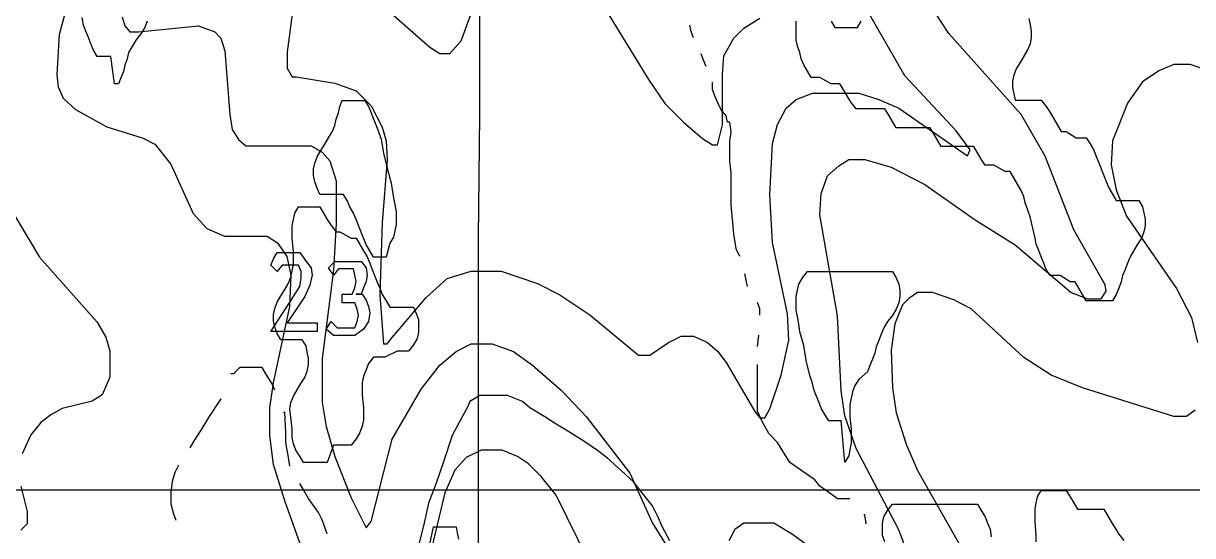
# Model space of a CAD drawing. Extents: x -0.82 to 6.83, y -0.63 to 7.9.
# Drawn here: x 1.1382 to 1.6312, y 6.7482 to 6.9644 of the extents above; entities that cross this region are included whole.
import ezdxf

# ---------------------------------------------------------------- set-up
doc = ezdxf.new("R2010")
doc.units = 0
for name, color, linetype in [('Grid', 7, 'CONTINUOUS'), ('roads', 7, 'CONTINUOUS'), ('topo', 7, 'CONTINUOUS'), ('topo_grid', 7, 'CONTINUOUS'), ('water', 7, 'CONTINUOUS'), ('white', 7, 'CONTINUOUS')]:
    doc.layers.add(name, color=color, linetype=linetype)

msp = doc.modelspace()

# ---------------------------------------------------------------- linework, layer by layer
at = {"layer": 'Grid', "color": 1}
for points in [[(1.257342, 6.863923), (1.259451, 6.861277), (1.259977, 6.858102), (1.258924, 6.853869), (1.256813, 6.849106), (1.249432, 6.837994), (1.262086, 6.837994), (1.262086, 6.834289), (1.242579, 6.834289), (1.242579, 6.834289), (1.252069, 6.849106), (1.254707, 6.853339), (1.255233, 6.857044), (1.255233, 6.859689), (1.254178, 6.862335), (1.252595, 6.862335), (1.250487, 6.862335), (1.247324, 6.862335), (1.245215, 6.859689), (1.24258, 6.862335), (1.243633, 6.864981), (1.245215, 6.867627), (1.24785, 6.867627), (1.250485, 6.867627), (1.254704, 6.867627)], [(1.280541, 6.863923), (1.28265, 6.861277), (1.283176, 6.858102), (1.28265, 6.855456), (1.281594, 6.85281), (1.280541, 6.850164), (1.278432, 6.850164), (1.281068, 6.850164), (1.28265, 6.847519), (1.283703, 6.844873), (1.284229, 6.842227), (1.283703, 6.838523), (1.281594, 6.835348), (1.277904, 6.832702), (1.273158, 6.832702), (1.26894, 6.832702), (1.265777, 6.835348), (1.267886, 6.838523), (1.270521, 6.835877), (1.273156, 6.835877), (1.275794, 6.835877), (1.277903, 6.835877), (1.278956, 6.838523), (1.279482, 6.841169), (1.278956, 6.843814), (1.277903, 6.84646), (1.275794, 6.84646), (1.273156, 6.84646), (1.27263, 6.84646), (1.27263, 6.850164), (1.275265, 6.850164), (1.276847, 6.850164), (1.277903, 6.85281), (1.278429, 6.855456), (1.277903, 6.858102), (1.277376, 6.860748), (1.275794, 6.860748), (1.273159, 6.860748), (1.27105, 6.860748), (1.268941, 6.858102), (1.266833, 6.861277), (1.269468, 6.863923), (1.273686, 6.863923), (1.277377, 6.863923)]]:
    msp.add_lwpolyline(points, close=True, dxfattribs=at)
at = {"layer": 'roads', "color": 7}
for points in [[(1.24416, 6.80963), (1.243107, 6.812276), (1.240469, 6.816509), (1.238887, 6.819155), (1.237305, 6.819155), (1.235722, 6.819155), (1.232032, 6.819155), (1.229394, 6.819155), (1.226759, 6.816509), (1.225706, 6.816509)], [(1.221488, 6.805926), (1.216216, 6.797989), (1.213052, 6.792697), (1.209889, 6.787934), (1.208307, 6.785289)], [(1.410775, 6.745998), (1.407612, 6.751819), (1.405503, 6.756581), (1.403395, 6.760815), (1.399704, 6.765577), (1.395486, 6.770869), (1.390214, 6.775631), (1.384414, 6.780923), (1.380196, 6.784098), (1.374924, 6.787802), (1.369124, 6.791506), (1.362797, 6.79521), (1.358052, 6.798385), (1.351725, 6.80209), (1.348561, 6.804735), (1.342234, 6.807381), (1.338011, 6.807381), (1.334321, 6.807381), (1.33063, 6.807381), (1.326412, 6.804735), (1.325356, 6.80209), (1.323248, 6.798385), (1.319031, 6.790448), (1.31534, 6.779335), (1.312176, 6.77034), (1.309013, 6.761873), (1.306904, 6.752348), (1.304269, 6.741765)], [(1.250487, 6.777457), (1.24996, 6.781161), (1.248907, 6.787511), (1.248907, 6.791744), (1.248381, 6.800211), (1.247852, 6.800211)], [(1.203561, 6.777986), (1.201979, 6.774811), (1.200923, 6.771107), (1.200397, 6.766344), (1.200397, 6.761582), (1.201452, 6.757349), (1.202505, 6.754703)], [(1.266305, 6.748988), (1.264196, 6.754809), (1.262614, 6.757984), (1.258396, 6.763804), (1.256287, 6.767509), (1.254705, 6.770154)], [(1.474047, 6.740177), (1.462448, 6.748644), (1.454539, 6.753406), (1.452956, 6.753406), (1.448738, 6.753406), (1.44663, 6.753406), (1.443994, 6.753406), (1.441886, 6.753406), (1.438195, 6.75076), (1.435559, 6.745998)]]:
    msp.add_lwpolyline(points, dxfattribs=at)
at = {"layer": 'topo', "color": 2}
for points in [[(1.51833, 6.721154), (1.507258, 6.750655), (1.489332, 6.784945), (1.484586, 6.798703), (1.483004, 6.809286), (1.481421, 6.84093), (1.47404, 6.883634), (1.474567, 6.89263), (1.477202, 6.900038), (1.481947, 6.904272), (1.486165, 6.906918), (1.493019, 6.906918), (1.504091, 6.903743), (1.518327, 6.896334), (1.539417, 6.881518), (1.556289, 6.870934), (1.580015, 6.850826), (1.586869, 6.84818), (1.592669, 6.84818), (1.594778, 6.851355), (1.594249, 6.854001), (1.581068, 6.877284), (1.568942, 6.908399), (1.558924, 6.925862), (1.528344, 6.960125), (1.507781, 6.991769)], [(1.293193, 6.968618), (1.309538, 6.954331), (1.313756, 6.951685), (1.317974, 6.951685), (1.322718, 6.956977), (1.333791, 6.987033)], [(1.371753, 6.989679), (1.401806, 6.940625), (1.40866, 6.930571), (1.416569, 6.922634), (1.424482, 6.915755), (1.4287, 6.913109), (1.430808, 6.913109), (1.432917, 6.921575), (1.432917, 6.942742), (1.433444, 6.95068), (1.437662, 6.958088), (1.44188, 6.962321), (1.448734, 6.966555)], [(1.266308, 6.712846), (1.248381, 6.762931), (1.243636, 6.778277), (1.242054, 6.790448), (1.242054, 6.80209), (1.243636, 6.812673), (1.25049, 6.844846), (1.251017, 6.858075), (1.249434, 6.866013), (1.245744, 6.871305), (1.240993, 6.87448), (1.223067, 6.87448), (1.215687, 6.877655), (1.209886, 6.884005), (1.200397, 6.905171), (1.194069, 6.913109), (1.188796, 6.915755), (1.173506, 6.920517), (1.160325, 6.927925), (1.155053, 6.932688), (1.152944, 6.93745), (1.152417, 6.942742), (1.15347, 6.959675), (1.157161, 6.973963)], [(1.179835, 6.96711), (1.180888, 6.963406), (1.182997, 6.96076), (1.186688, 6.96076), (1.211996, 6.963406), (1.21885, 6.96076), (1.221485, 6.958114), (1.223067, 6.952823), (1.225176, 6.925915), (1.226232, 6.919565), (1.228867, 6.915331), (1.23203, 6.912685), (1.235721, 6.912685), (1.259451, 6.912685), (1.264197, 6.91004), (1.26736, 6.906335), (1.269995, 6.897869), (1.269995, 6.879877), (1.268942, 6.860298), (1.264197, 6.822886), (1.264197, 6.804365), (1.265777, 6.794311), (1.269468, 6.781611), (1.276322, 6.764148), (1.282649, 6.751448), (1.284758, 6.754094), (1.293721, 6.788887), (1.305848, 6.810054), (1.313757, 6.820108), (1.320611, 6.825929), (1.326938, 6.829104), (1.335901, 6.829104), (1.344864, 6.825929), (1.352773, 6.820108), (1.364899, 6.809524), (1.375444, 6.798412), (1.393897, 6.774599), (1.403388, 6.753433), (1.411296, 6.740733)], [(1.251543, 6.968221), (1.249432, 6.952346), (1.249432, 6.945467), (1.251543, 6.941763), (1.253125, 6.941763), (1.269471, 6.939117), (1.278434, 6.935942), (1.284761, 6.929592), (1.289506, 6.920596), (1.291088, 6.914776), (1.291614, 6.906838), (1.289506, 6.88038), (1.28845, 6.849794), (1.290032, 6.829156), (1.291614, 6.829156), (1.293723, 6.831802), (1.307959, 6.848736), (1.316922, 6.856673), (1.326939, 6.859848), (1.339593, 6.859848), (1.354883, 6.854556), (1.364374, 6.849794), (1.377027, 6.841327), (1.397595, 6.824394), (1.40234, 6.824394), (1.410248, 6.829686), (1.415521, 6.832331), (1.420793, 6.832331), (1.426593, 6.829686), (1.430811, 6.825981), (1.434502, 6.821219), (1.446628, 6.800581), (1.448737, 6.797936), (1.450845, 6.797936), (1.452954, 6.80164), (1.4577, 6.815927), (1.460863, 6.830744), (1.460337, 6.841856), (1.45401, 6.871913), (1.452957, 6.892021), (1.45401, 6.913717), (1.456119, 6.921655), (1.459809, 6.928534), (1.464027, 6.932238), (1.470881, 6.934884), (1.480372, 6.934884), (1.490389, 6.934884), (1.498825, 6.932238), (1.507261, 6.928534), (1.532569, 6.911071), (1.536259, 6.908426), (1.537315, 6.911071), (1.531515, 6.919009), (1.509898, 6.942292), (1.494081, 6.969703)], [(1.641187, 6.943351), (1.630116, 6.947055), (1.623261, 6.947055), (1.616934, 6.944409), (1.61008, 6.939646), (1.603749, 6.930651), (1.597422, 6.914776), (1.596895, 6.904721), (1.599004, 6.894138), (1.603222, 6.883026), (1.624316, 6.85244), (1.630643, 6.840269), (1.633278, 6.829686)], [(1.126584, 6.896334), (1.145038, 6.865748), (1.169291, 6.838338), (1.172982, 6.831988), (1.174562, 6.826167), (1.174562, 6.815054), (1.171399, 6.807646), (1.167181, 6.805), (1.154527, 6.801825), (1.149782, 6.799179), (1.145564, 6.796004), (1.141346, 6.790713), (1.137655, 6.782775)], [(1.632225, 6.801111), (1.628534, 6.798465), (1.623262, 6.798465), (1.584768, 6.810636), (1.571587, 6.815927), (1.559988, 6.823336), (1.537843, 6.843973), (1.530462, 6.847677), (1.521499, 6.850852), (1.515171, 6.850852), (1.51148, 6.848206), (1.508845, 6.845561), (1.505682, 6.837623), (1.5041, 6.826511), (1.504626, 6.810636), (1.506208, 6.800052), (1.510426, 6.786823), (1.515171, 6.775711), (1.550496, 6.713507)], [(1.381246, 6.727821), (1.362793, 6.765233), (1.356466, 6.773171), (1.351193, 6.778462), (1.346448, 6.781637), (1.340121, 6.784283), (1.331158, 6.784283), (1.324831, 6.781108), (1.320086, 6.775816), (1.315868, 6.766291), (1.309541, 6.739833)], [(1.137128, 6.769017), (1.139764, 6.758433), (1.139764, 6.753142), (1.137128, 6.750496)]]:
    msp.add_lwpolyline(points, dxfattribs=at)
at = {"layer": 'topo_grid', "color": 7}
for points in [[(1.329562, 6.359362), (1.329562, 6.411035), (1.329562, 6.462179), (1.329562, 6.513853), (1.329562, 6.565526), (1.330089, 6.61667), (1.330089, 6.668316), (1.330089, 6.71946), (1.330089, 6.771133), (1.330089, 6.822277), (1.330089, 6.87395), (1.330615, 6.925624), (1.330615, 6.976768), (1.330615, 7.028441), (1.330615, 7.079585), (1.330615, 7.131258), (1.330615, 7.182931), (1.331142, 7.225105)], [(0.781755, 6.767456), (0.81919, 6.767456), (0.856097, 6.767456), (0.893536, 6.767456), (0.930443, 6.767456), (0.967877, 6.767456), (1.005312, 6.767456), (1.042219, 6.767456), (1.079658, 6.767456), (1.116565, 6.767456), (1.153999, 6.767456), (1.190906, 6.767456), (1.228341, 6.767456), (1.26578, 6.767456), (1.302687, 6.767456), (1.340121, 6.767456), (1.377028, 6.767456), (1.414463, 6.767456), (1.451902, 6.767456), (1.488809, 6.767456), (1.526243, 6.767456), (1.56315, 6.767456), (1.600585, 6.767456), (1.637496, 6.767456)]]:
    msp.add_lwpolyline(points, dxfattribs=at)
at = {"layer": 'water', "color": 4}
for points in [[(1.420791, 6.9583), (1.419735, 6.960945), (1.419209, 6.963591)], [(1.426064, 6.946182), (1.425008, 6.948828), (1.423953, 6.951473)], [(1.440299, 6.866039), (1.438717, 6.869214), (1.437661, 6.875564), (1.436608, 6.887735), (1.436608, 6.897789), (1.436608, 6.901494), (1.436082, 6.906256), (1.436082, 6.911019), (1.436082, 6.914723), (1.436608, 6.918427), (1.436082, 6.92266), (1.435026, 6.92266), (1.434499, 6.925306), (1.432391, 6.927952), (1.430808, 6.931127), (1.429755, 6.933773), (1.428702, 6.936419), (1.428702, 6.939594)], [(1.443463, 6.853392), (1.442936, 6.856038), (1.44241, 6.858684)], [(1.448736, 6.841248), (1.448736, 6.843894), (1.44768, 6.84654), (1.44768, 6.84654)], [(1.447681, 6.828072), (1.44821, 6.832834)], [(1.486699, 6.763751), (1.485117, 6.763751), (1.481426, 6.763751), (1.477735, 6.766397), (1.474044, 6.769043), (1.471935, 6.771689), (1.46139, 6.779097), (1.456117, 6.787564), (1.452426, 6.791268), (1.449791, 6.796031), (1.447682, 6.800793), (1.447682, 6.806614), (1.447682, 6.811376), (1.447682, 6.81561), (1.447682, 6.820372)], [(1.493553, 6.753221), (1.493027, 6.756925), (1.492497, 6.756925)]]:
    msp.add_lwpolyline(points, dxfattribs=at)
at = {"layer": 'white', "color": 7}
for points in [[(1.190378, 6.965258), (1.189322, 6.962612), (1.18774, 6.959966), (1.185631, 6.957321), (1.184049, 6.954675), (1.182467, 6.952029), (1.18194, 6.949383), (1.180885, 6.946737), (1.180358, 6.944091), (1.179305, 6.941446), (1.178249, 6.9388), (1.176667, 6.9388), (1.17509, 6.950441), (1.175089, 6.950441), (1.17298, 6.950441), (1.171398, 6.950441), (1.169289, 6.950441), (1.167707, 6.953087), (1.166651, 6.955733), (1.165598, 6.958379), (1.164543, 6.961025), (1.16349, 6.963671), (1.162963, 6.966846)], [(1.562092, 6.966396), (1.562619, 6.96375), (1.563145, 6.961104), (1.563145, 6.958458), (1.562619, 6.955813), (1.561566, 6.953167), (1.559984, 6.950521), (1.558401, 6.947875), (1.556819, 6.945229), (1.555763, 6.942583), (1.555237, 6.939938), (1.555237, 6.937292), (1.555763, 6.934646), (1.55629, 6.932), (1.557872, 6.932), (1.559454, 6.932), (1.561037, 6.932), (1.563672, 6.932), (1.565781, 6.932), (1.567363, 6.932), (1.569472, 6.929354), (1.571054, 6.926708), (1.572636, 6.924063), (1.574218, 6.921417), (1.5758, 6.918771), (1.577909, 6.918771), (1.582127, 6.916125), (1.584236, 6.916125), (1.586345, 6.916125), (1.587927, 6.913479), (1.589509, 6.910833), (1.590562, 6.908188), (1.591618, 6.905542), (1.593726, 6.90025), (1.594779, 6.897604), (1.595835, 6.894958), (1.597417, 6.892313), (1.599, 6.889667), (1.600582, 6.889667), (1.602691, 6.889667), (1.604799, 6.889667), (1.606908, 6.889667), (1.60849, 6.889667), (1.610072, 6.887021), (1.610599, 6.884375), (1.611125, 6.881729), (1.611125, 6.879083), (1.610599, 6.876438), (1.609546, 6.873792), (1.607964, 6.871146), (1.606381, 6.8685), (1.604799, 6.865854), (1.603744, 6.863208), (1.602691, 6.860563), (1.601635, 6.857917), (1.601108, 6.855271), (1.600055, 6.852625), (1.599, 6.849979), (1.597417, 6.847333), (1.595835, 6.847333), (1.593726, 6.847333), (1.591618, 6.847333), (1.589509, 6.847333), (1.587927, 6.847333), (1.586345, 6.847333), (1.584765, 6.849979), (1.583183, 6.852625), (1.581601, 6.855271), (1.579492, 6.855271), (1.575274, 6.857917), (1.573165, 6.857917), (1.571056, 6.857917), (1.569474, 6.860563), (1.568419, 6.863208), (1.567365, 6.865854), (1.56631, 6.8685), (1.565257, 6.871146), (1.56473, 6.873792), (1.562621, 6.882788), (1.561566, 6.885963), (1.560513, 6.888608), (1.559986, 6.891254), (1.558931, 6.8939), (1.557348, 6.896546), (1.555769, 6.899192), (1.554187, 6.901838), (1.552078, 6.901838), (1.547333, 6.904483), (1.545751, 6.904483), (1.543642, 6.904483), (1.54206, 6.907129), (1.540477, 6.909775), (1.538895, 6.912421), (1.537313, 6.912421), (1.535204, 6.912421), (1.533096, 6.912421), (1.530987, 6.912421), (1.528878, 6.912421), (1.526769, 6.912421), (1.525187, 6.912421), (1.523605, 6.915067), (1.522023, 6.917713), (1.520441, 6.920358), (1.518332, 6.920358), (1.516752, 6.920358), (1.514114, 6.920358), (1.512006, 6.920358), (1.509897, 6.920358), (1.507788, 6.920358), (1.506206, 6.920358), (1.504624, 6.923004), (1.503042, 6.92565), (1.501459, 6.928296), (1.499877, 6.928296), (1.497768, 6.928296), (1.49566, 6.928296), (1.493551, 6.928296), (1.490916, 6.928296), (1.489333, 6.928296), (1.487225, 6.930942), (1.485643, 6.933588), (1.48406, 6.936233), (1.482478, 6.938879), (1.480896, 6.938879), (1.478787, 6.938879), (1.474042, 6.941525), (1.471933, 6.941525), (1.470351, 6.941525), (1.468769, 6.944171), (1.467187, 6.946817), (1.466134, 6.949463), (1.465607, 6.952108), (1.464552, 6.954754), (1.464025, 6.9574), (1.464025, 6.960046), (1.464025, 6.962692), (1.464025, 6.965338)], [(1.478789, 6.965338), (1.480371, 6.962692), (1.481953, 6.962692), (1.484062, 6.962692), (1.486171, 6.962692), (1.488279, 6.962692), (1.489862, 6.962692), (1.491444, 6.965338)], [(1.56526, 6.745575), (1.56526, 6.74822), (1.564733, 6.754041), (1.564733, 6.756687), (1.564733, 6.759333), (1.56526, 6.761979), (1.565786, 6.764625), (1.567369, 6.76727), (1.568951, 6.76727), (1.570533, 6.76727), (1.572642, 6.76727), (1.574751, 6.76727), (1.576333, 6.76727), (1.577915, 6.76727), (1.579497, 6.764625), (1.581079, 6.761979), (1.582662, 6.759333), (1.58477, 6.759333), (1.586879, 6.759333), (1.589514, 6.759333), (1.591623, 6.759333), (1.593732, 6.759333), (1.595314, 6.756687), (1.596896, 6.754041), (1.598478, 6.751395), (1.600061, 6.74875), (1.602169, 6.746104)], [(1.501464, 6.745575), (1.500408, 6.74822), (1.500408, 6.750866), (1.500408, 6.753512), (1.500935, 6.756158), (1.502517, 6.758804), (1.504626, 6.76145), (1.506735, 6.76145), (1.50937, 6.76145), (1.512533, 6.76145), (1.515171, 6.76145), (1.518334, 6.76145), (1.521498, 6.76145), (1.524133, 6.76145), (1.527296, 6.76145), (1.53046, 6.76145), (1.533095, 6.76145), (1.535731, 6.76145), (1.538366, 6.76145), (1.540475, 6.76145), (1.542057, 6.758804), (1.543639, 6.756158), (1.544692, 6.753512), (1.545748, 6.750866), (1.546274, 6.747691)], [(1.309539, 6.744569), (1.311121, 6.751978), (1.312174, 6.751978), (1.314812, 6.751978), (1.31692, 6.751978), (1.319029, 6.751978), (1.320611, 6.751978), (1.321138, 6.749332), (1.321664, 6.746686)]]:
    msp.add_lwpolyline(points, dxfattribs=at)
for points in [[(1.291086, 6.865748), (1.289504, 6.865748), (1.287395, 6.865748), (1.285813, 6.865748), (1.284231, 6.868394), (1.282648, 6.87104), (1.281593, 6.873686), (1.28054, 6.876332), (1.278431, 6.881623), (1.277375, 6.884269), (1.275793, 6.886915), (1.274737, 6.889561), (1.273155, 6.892207), (1.271046, 6.892207), (1.268938, 6.892207), (1.266829, 6.892207), (1.26472, 6.892207), (1.263138, 6.892207), (1.262082, 6.894853), (1.261029, 6.897498), (1.260503, 6.900144), (1.260503, 6.90279), (1.261029, 6.905436), (1.262082, 6.908082), (1.263665, 6.910728), (1.265247, 6.913373), (1.266829, 6.916019), (1.268411, 6.918665), (1.269467, 6.921311), (1.269993, 6.923957), (1.271046, 6.926603), (1.271573, 6.929248), (1.272629, 6.931894), (1.274211, 6.931894), (1.27632, 6.931894), (1.278428, 6.931894), (1.280011, 6.931894), (1.282119, 6.931894), (1.283701, 6.929248), (1.284754, 6.926603), (1.28581, 6.923957), (1.286863, 6.921311), (1.287919, 6.918665), (1.288972, 6.91549), (1.290028, 6.909669), (1.29161, 6.903319), (1.293189, 6.896969), (1.294245, 6.890619), (1.294772, 6.887973), (1.295298, 6.884798), (1.295298, 6.882153), (1.295298, 6.879507), (1.294772, 6.876861), (1.294245, 6.874215), (1.292663, 6.871569), (1.291086, 6.865748)], [(1.266305, 6.779018), (1.263667, 6.779018), (1.261032, 6.779018), (1.258397, 6.779018), (1.256288, 6.779018), (1.254706, 6.781664), (1.253124, 6.78431), (1.252068, 6.786955), (1.251541, 6.789601), (1.251541, 6.793305), (1.251541, 6.793305), (1.250488, 6.801772), (1.250488, 6.801772), (1.250488, 6.801772), (1.251015, 6.804418), (1.252068, 6.807064), (1.25365, 6.80971), (1.255232, 6.812355), (1.256812, 6.815001), (1.257868, 6.817647), (1.258394, 6.820293), (1.258394, 6.822939), (1.257868, 6.825585), (1.257341, 6.82823), (1.255759, 6.830876), (1.254177, 6.830876), (1.252068, 6.830876), (1.249959, 6.830876), (1.248377, 6.830876), (1.246795, 6.830876), (1.245213, 6.833522), (1.244159, 6.836168), (1.243633, 6.838814), (1.243633, 6.84146), (1.244159, 6.844105), (1.245213, 6.846751), (1.246795, 6.849397), (1.248377, 6.852043), (1.249959, 6.854689), (1.251015, 6.857335), (1.251541, 6.85998), (1.252068, 6.862626), (1.252068, 6.865272), (1.252068, 6.867918), (1.251541, 6.873739), (1.251541, 6.876385), (1.251541, 6.87903), (1.252068, 6.881676), (1.252594, 6.884322), (1.254177, 6.886968), (1.255759, 6.886968), (1.257868, 6.886968), (1.25945, 6.886968), (1.261558, 6.886968), (1.263141, 6.886968), (1.264723, 6.884322), (1.266305, 6.881676), (1.267887, 6.87903), (1.269996, 6.876385), (1.271578, 6.876385), (1.276323, 6.873739), (1.278432, 6.873739), (1.280014, 6.871093), (1.281596, 6.868447), (1.283179, 6.865801), (1.284234, 6.863155), (1.285287, 6.86051), (1.287396, 6.855218), (1.288452, 6.852572), (1.289505, 6.849926), (1.291087, 6.84728), (1.292669, 6.844635), (1.294778, 6.844635), (1.296887, 6.844635), (1.298995, 6.844635), (1.300578, 6.844635), (1.302686, 6.844635), (1.303742, 6.841989), (1.304795, 6.839343), (1.304795, 6.836697), (1.304795, 6.834051), (1.304269, 6.831405), (1.302686, 6.82876), (1.300578, 6.826114), (1.298469, 6.826114), (1.295831, 6.826114), (1.290559, 6.823468), (1.28845, 6.823468), (1.285815, 6.823468), (1.283706, 6.820822), (1.282651, 6.818176), (1.281598, 6.81553), (1.281071, 6.812885), (1.281071, 6.810239), (1.281071, 6.807593), (1.281598, 6.802301), (1.281598, 6.799655), (1.281598, 6.79701), (1.281071, 6.794364), (1.280016, 6.791718), (1.278433, 6.789072), (1.276325, 6.786426), (1.274216, 6.786426), (1.271578, 6.786426), (1.268943, 6.786426), (1.266305, 6.779018)], [(1.483007, 6.796692), (1.481426, 6.796692), (1.479317, 6.796692), (1.477735, 6.796692), (1.476152, 6.799338), (1.47457, 6.801984), (1.473517, 6.80463), (1.472462, 6.807275), (1.471409, 6.809921), (1.470882, 6.812567), (1.469826, 6.815742), (1.468244, 6.822092), (1.467188, 6.828442), (1.465606, 6.834263), (1.46508, 6.837438), (1.464553, 6.840613), (1.464027, 6.843259), (1.464027, 6.846434), (1.464027, 6.84908), (1.464553, 6.851725), (1.46508, 6.854371), (1.466662, 6.857017), (1.468771, 6.859663), (1.471406, 6.859663), (1.474041, 6.859663), (1.476679, 6.859663), (1.479842, 6.859663), (1.483006, 6.859663), (1.486169, 6.859663), (1.488804, 6.859663), (1.491968, 6.859663), (1.495131, 6.859663), (1.497766, 6.859663), (1.500404, 6.859663), (1.503039, 6.859663), (1.504622, 6.859663), (1.506201, 6.857017), (1.507257, 6.854371), (1.507783, 6.851725), (1.507783, 6.84908), (1.507257, 6.846434), (1.506201, 6.843788), (1.504622, 6.841142), (1.502513, 6.838496), (1.500931, 6.83585), (1.499875, 6.833205), (1.498822, 6.830559), (1.497766, 6.827913), (1.49724, 6.825267), (1.496187, 6.822621), (1.495131, 6.819975), (1.494078, 6.81733), (1.490387, 6.814155), (1.488807, 6.811509), (1.487752, 6.808863), (1.487225, 6.806217), (1.486699, 6.803571), (1.486699, 6.800925), (1.486699, 6.79828), (1.487225, 6.792988), (1.487225, 6.789813), (1.487225, 6.787167), (1.486699, 6.784521), (1.486172, 6.781875), (1.48459, 6.77923), (1.483008, 6.796692)]]:
    msp.add_lwpolyline(points, close=True, dxfattribs=at)

doc.saveas('drawing.dxf')
